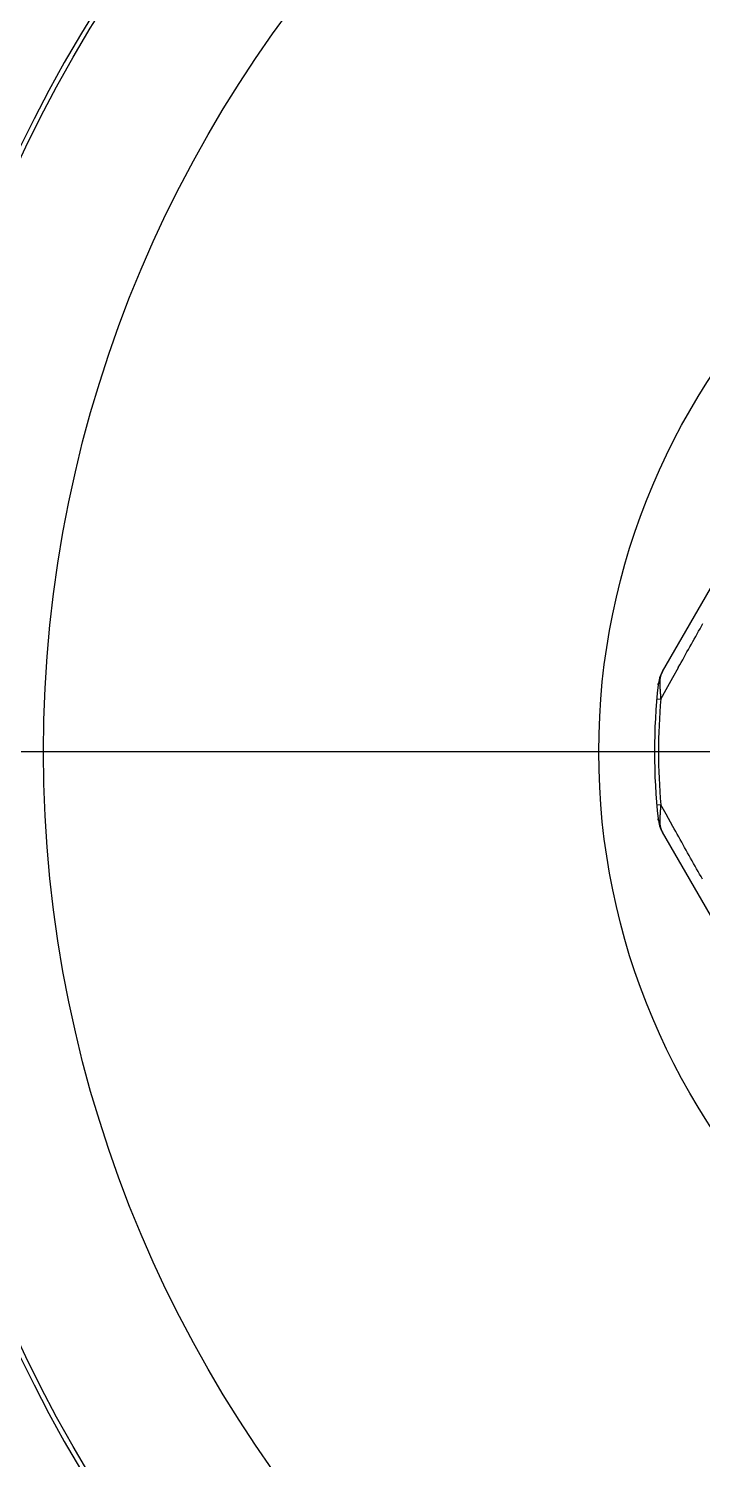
# Model space of a CAD drawing. Header units: millimetres. Extents: x 0 to 3800, y -67 to 2530.
# Drawn here: x 3269.18 to 3279.33, y 956.47 to 978.05 of the extents above; entities that cross this region are included whole.
import ezdxf
from ezdxf.lldxf.tags import DXFTag

# ---------------------------------------------------------------- set-up
doc = ezdxf.new("R2010")
doc.units = ezdxf.units.MM
doc.layers.add('내부선 및 부속', color=4, linetype='Continuous')
doc.layers.add('중심선', color=1, linetype='DASHED')
tags = doc.linetypes.add('DASHDOT', pattern=[70, 31, -13, 13, -13]).pattern_tags.tags
tags[10:11] = [DXFTag(74, 4), DXFTag(75, 0), DXFTag(340, '0'), DXFTag(46, 0.0), DXFTag(50, 0.0), DXFTag(44, 0.0), DXFTag(45, 0.0)]
tags[8:9] = [DXFTag(74, 4), DXFTag(75, 0), DXFTag(340, '0'), DXFTag(46, 0.0), DXFTag(50, 0.0), DXFTag(44, 0.0), DXFTag(45, 0.0)]
tags[6:7] = [DXFTag(74, 4), DXFTag(75, 0), DXFTag(340, '0'), DXFTag(46, 0.0), DXFTag(50, 0.0), DXFTag(44, 0.0), DXFTag(45, 0.0)]
tags[4:5] = [DXFTag(74, 4), DXFTag(75, 0), DXFTag(340, '0'), DXFTag(46, 0.0), DXFTag(50, 0.0), DXFTag(44, 0.0), DXFTag(45, 0.0)]
tags = doc.linetypes.add('DASHED', pattern=[25.72, 12.86, -12.86]).pattern_tags.tags
tags[6:7] = [DXFTag(74, 4), DXFTag(75, 0), DXFTag(340, '0'), DXFTag(46, 0.0), DXFTag(50, 0.0), DXFTag(44, 0.0), DXFTag(45, 0.0)]
tags[4:5] = [DXFTag(74, 4), DXFTag(75, 0), DXFTag(340, '0'), DXFTag(46, 0.0), DXFTag(50, 0.0), DXFTag(44, 0.0), DXFTag(45, 0.0)]

msp = doc.modelspace()

# ---------------------------------------------------------------- linework, layer by layer
at = {"layer": '내부선 및 부속', "linetype": 'Continuous'}
for p, q in [((3278.729, 968.353), (3282.368, 974.655)), ((3278.886, 968.265), (3278.969, 968.414)), ((3278.704, 967.939), (3278.784, 968.083)), ((3278.784, 968.083), (3278.886, 968.265)), ((3278.644, 967.944), (3278.704, 967.939)), ((3278.704, 966.344), (3278.644, 966.339)), ((3278.784, 966.201), (3278.704, 966.344)), ((3278.885, 966.019), (3278.784, 966.201)), ((3282.368, 959.628), (3278.729, 965.93))]:
    msp.add_line(p, q, dxfattribs=at)
at = {"layer": '내부선 및 부속', "linetype": 'Continuous', "flags": 128}
for points in [[(3278.968, 968.414), (3278.99, 968.453), (3279.012, 968.492), (3279.034, 968.531), (3279.056, 968.57), (3279.077, 968.609), (3279.099, 968.648), (3279.121, 968.687), (3279.143, 968.726), (3279.165, 968.765), (3279.187, 968.804), (3279.209, 968.843), (3279.23, 968.882), (3279.252, 968.921), (3279.274, 968.96), (3279.296, 968.999), (3279.318, 969.038), (3279.34, 969.077)], [(3278.729, 968.354), (3278.729, 968.353), (3278.728, 968.352), (3278.728, 968.351), (3278.727, 968.35), (3278.727, 968.349), (3278.726, 968.348), (3278.726, 968.347), (3278.725, 968.346), (3278.725, 968.345), (3278.724, 968.345), (3278.724, 968.344), (3278.723, 968.343), (3278.723, 968.342), (3278.722, 968.341), (3278.722, 968.34), (3278.721, 968.339), (3278.721, 968.338), (3278.72, 968.337), (3278.72, 968.336), (3278.72, 968.335), (3278.719, 968.334), (3278.719, 968.334), (3278.718, 968.333), (3278.718, 968.332), (3278.717, 968.331), (3278.717, 968.33), (3278.716, 968.329), (3278.716, 968.328), (3278.716, 968.327), (3278.715, 968.326), (3278.715, 968.325), (3278.714, 968.324), (3278.714, 968.323), (3278.714, 968.322), (3278.713, 968.321), (3278.713, 968.32), (3278.712, 968.319), (3278.712, 968.318), (3278.712, 968.317), (3278.711, 968.317), (3278.711, 968.316), (3278.71, 968.315), (3278.71, 968.314), (3278.71, 968.313), (3278.709, 968.312), (3278.709, 968.311), (3278.709, 968.31), (3278.708, 968.309), (3278.708, 968.308), (3278.707, 968.307), (3278.707, 968.306), (3278.707, 968.305), (3278.706, 968.304), (3278.706, 968.303), (3278.706, 968.302), (3278.705, 968.301), (3278.705, 968.3), (3278.705, 968.299), (3278.704, 968.298), (3278.704, 968.297), (3278.704, 968.296), (3278.704, 968.295), (3278.703, 968.294), (3278.703, 968.293), (3278.703, 968.292), (3278.702, 968.291), (3278.702, 968.29), (3278.702, 968.289), (3278.701, 968.288), (3278.701, 968.287), (3278.701, 968.286), (3278.701, 968.285), (3278.7, 968.284), (3278.7, 968.283), (3278.7, 968.282), (3278.7, 968.281), (3278.699, 968.28), (3278.699, 968.279), (3278.699, 968.278), (3278.699, 968.277), (3278.698, 968.276), (3278.698, 968.275), (3278.698, 968.274), (3278.698, 968.273), (3278.697, 968.272), (3278.697, 968.271), (3278.697, 968.27), (3278.697, 968.269), (3278.696, 968.268), (3278.696, 968.267), (3278.696, 968.266), (3278.696, 968.265), (3278.696, 968.264), (3278.695, 968.263), (3278.695, 968.262), (3278.695, 968.261), (3278.695, 968.26), (3278.695, 968.259), (3278.694, 968.258), (3278.694, 968.257), (3278.694, 968.257), (3278.694, 968.256), (3278.694, 968.255), (3278.694, 968.254), (3278.693, 968.253), (3278.693, 968.252), (3278.693, 968.251), (3278.693, 968.25), (3278.693, 968.249), (3278.693, 968.248), (3278.693, 968.247), (3278.692, 968.246), (3278.692, 968.245), (3278.692, 968.244), (3278.692, 968.242), (3278.692, 968.241), (3278.692, 968.24), (3278.692, 968.239), (3278.691, 968.238), (3278.691, 968.237), (3278.691, 968.236), (3278.691, 968.235), (3278.691, 968.234), (3278.691, 968.233), (3278.691, 968.232), (3278.691, 968.231), (3278.691, 968.23), (3278.69, 968.229), (3278.69, 968.228), (3278.69, 968.227), (3278.69, 968.226), (3278.69, 968.225), (3278.69, 968.224), (3278.69, 968.223), (3278.69, 968.222), (3278.69, 968.221), (3278.69, 968.22), (3278.69, 968.219), (3278.69, 968.218), (3278.69, 968.217), (3278.689, 968.216), (3278.689, 968.215), (3278.689, 968.214), (3278.689, 968.213), (3278.689, 968.212), (3278.689, 968.21), (3278.689, 968.209), (3278.689, 968.208), (3278.689, 968.207), (3278.689, 968.206), (3278.689, 968.205), (3278.689, 968.204), (3278.689, 968.203), (3278.689, 968.202), (3278.689, 968.201), (3278.689, 968.2), (3278.689, 968.199), (3278.689, 968.198), (3278.689, 968.197), (3278.689, 968.196), (3278.689, 968.196)], [(3278.663, 968.151), (3278.663, 968.152), (3278.663, 968.152), (3278.663, 968.152), (3278.663, 968.153), (3278.663, 968.153), (3278.664, 968.153), (3278.664, 968.154), (3278.664, 968.154), (3278.664, 968.154), (3278.664, 968.155), (3278.664, 968.155), (3278.664, 968.155), (3278.664, 968.156), (3278.664, 968.156), (3278.664, 968.156), (3278.664, 968.157), (3278.664, 968.157), (3278.664, 968.157), (3278.664, 968.158), (3278.664, 968.158), (3278.664, 968.158), (3278.665, 968.159), (3278.665, 968.159), (3278.665, 968.159), (3278.665, 968.16), (3278.665, 968.16), (3278.665, 968.16), (3278.665, 968.161), (3278.665, 968.161), (3278.665, 968.161), (3278.665, 968.161), (3278.665, 968.162), (3278.665, 968.162), (3278.666, 968.162), (3278.666, 968.163), (3278.666, 968.163), (3278.666, 968.163), (3278.666, 968.164), (3278.666, 968.164), (3278.666, 968.164), (3278.666, 968.165), (3278.666, 968.165), (3278.667, 968.165), (3278.667, 968.166), (3278.667, 968.166), (3278.667, 968.166), (3278.667, 968.166), (3278.667, 968.167), (3278.667, 968.167), (3278.667, 968.167), (3278.668, 968.168), (3278.668, 968.168), (3278.668, 968.168), (3278.668, 968.169), (3278.668, 968.169), (3278.668, 968.169), (3278.668, 968.169), (3278.668, 968.17), (3278.669, 968.17), (3278.669, 968.17), (3278.669, 968.171), (3278.669, 968.171), (3278.669, 968.171), (3278.669, 968.172), (3278.669, 968.172), (3278.67, 968.172), (3278.67, 968.172), (3278.67, 968.173), (3278.67, 968.173), (3278.67, 968.173), (3278.67, 968.174), (3278.671, 968.174), (3278.671, 968.174), (3278.671, 968.174), (3278.671, 968.175), (3278.671, 968.175), (3278.671, 968.175), (3278.672, 968.176), (3278.672, 968.176), (3278.672, 968.176), (3278.672, 968.177), (3278.672, 968.177), (3278.672, 968.177), (3278.673, 968.177), (3278.673, 968.178), (3278.673, 968.178), (3278.673, 968.178), (3278.673, 968.178), (3278.674, 968.179), (3278.674, 968.179), (3278.674, 968.179), (3278.674, 968.18), (3278.674, 968.18), (3278.674, 968.18), (3278.675, 968.18), (3278.675, 968.181), (3278.675, 968.181), (3278.675, 968.181), (3278.675, 968.181), (3278.676, 968.182), (3278.676, 968.182), (3278.676, 968.182), (3278.676, 968.182), (3278.676, 968.183), (3278.676, 968.183), (3278.677, 968.183), (3278.677, 968.183), (3278.677, 968.184), (3278.677, 968.184), (3278.677, 968.184), (3278.678, 968.184), (3278.678, 968.185), (3278.678, 968.185), (3278.678, 968.185), (3278.679, 968.185), (3278.679, 968.186), (3278.679, 968.186), (3278.679, 968.186), (3278.679, 968.186), (3278.68, 968.187), (3278.68, 968.187), (3278.68, 968.187), (3278.68, 968.187), (3278.681, 968.188), (3278.681, 968.188), (3278.681, 968.188), (3278.681, 968.188), (3278.681, 968.189), (3278.682, 968.189), (3278.682, 968.189), (3278.682, 968.189), (3278.682, 968.19), (3278.683, 968.19), (3278.683, 968.19), (3278.683, 968.19), (3278.683, 968.191), (3278.683, 968.191), (3278.684, 968.191), (3278.684, 968.191), (3278.684, 968.192), (3278.684, 968.192), (3278.685, 968.192), (3278.685, 968.192), (3278.685, 968.193), (3278.685, 968.193), (3278.686, 968.193), (3278.686, 968.193), (3278.686, 968.193), (3278.686, 968.194), (3278.687, 968.194), (3278.687, 968.194), (3278.687, 968.194), (3278.687, 968.195), (3278.688, 968.195), (3278.688, 968.195), (3278.688, 968.195), (3278.688, 968.195), (3278.689, 968.196), (3278.689, 968.196), (3278.689, 968.196), (3278.689, 968.196)], [(3278.689, 968.196), (3278.689, 968.195), (3278.689, 968.195), (3278.689, 968.194), (3278.689, 968.193), (3278.689, 968.192), (3278.689, 968.192), (3278.689, 968.191), (3278.689, 968.19), (3278.689, 968.189), (3278.689, 968.189), (3278.689, 968.188), (3278.689, 968.187), (3278.689, 968.186), (3278.689, 968.186), (3278.689, 968.185), (3278.689, 968.184), (3278.689, 968.183), (3278.689, 968.183), (3278.689, 968.182), (3278.689, 968.181), (3278.689, 968.18), (3278.689, 968.18), (3278.689, 968.179), (3278.689, 968.178), (3278.689, 968.177), (3278.689, 968.177), (3278.689, 968.176), (3278.689, 968.175), (3278.689, 968.174), (3278.689, 968.174), (3278.689, 968.173), (3278.689, 968.172), (3278.689, 968.171), (3278.689, 968.17), (3278.689, 968.17), (3278.689, 968.169), (3278.689, 968.168), (3278.689, 968.167), (3278.689, 968.167), (3278.69, 968.166), (3278.69, 968.165), (3278.69, 968.164), (3278.69, 968.164), (3278.69, 968.163), (3278.69, 968.162), (3278.69, 968.161), (3278.69, 968.161), (3278.69, 968.16), (3278.69, 968.159), (3278.69, 968.158), (3278.69, 968.158), (3278.69, 968.157), (3278.69, 968.156), (3278.69, 968.155), (3278.69, 968.155), (3278.69, 968.154), (3278.69, 968.153), (3278.69, 968.152), (3278.69, 968.152), (3278.69, 968.151), (3278.69, 968.15), (3278.69, 968.149), (3278.69, 968.149), (3278.69, 968.148), (3278.69, 968.147), (3278.69, 968.146), (3278.69, 968.146), (3278.69, 968.145), (3278.69, 968.144), (3278.69, 968.143), (3278.69, 968.143), (3278.69, 968.142), (3278.69, 968.141), (3278.69, 968.14), (3278.69, 968.14), (3278.69, 968.139), (3278.69, 968.138), (3278.69, 968.137), (3278.69, 968.137), (3278.69, 968.136), (3278.69, 968.135), (3278.69, 968.134), (3278.691, 968.134), (3278.691, 968.133), (3278.691, 968.132), (3278.691, 968.131), (3278.691, 968.131), (3278.691, 968.13), (3278.691, 968.129), (3278.691, 968.128), (3278.691, 968.128), (3278.691, 968.127), (3278.691, 968.126), (3278.691, 968.125), (3278.691, 968.125), (3278.691, 968.124), (3278.691, 968.123), (3278.691, 968.122), (3278.691, 968.122), (3278.691, 968.121), (3278.691, 968.121), (3278.691, 968.12), (3278.691, 968.119), (3278.691, 968.119), (3278.691, 968.118), (3278.691, 968.117), (3278.691, 968.116), (3278.691, 968.116), (3278.691, 968.115), (3278.691, 968.114), (3278.691, 968.113), (3278.691, 968.113), (3278.691, 968.112), (3278.691, 968.111), (3278.691, 968.11), (3278.692, 968.11), (3278.692, 968.109), (3278.692, 968.108), (3278.692, 968.107), (3278.692, 968.107), (3278.692, 968.106), (3278.692, 968.105), (3278.692, 968.104), (3278.692, 968.104), (3278.692, 968.103), (3278.692, 968.102), (3278.692, 968.101), (3278.692, 968.101), (3278.692, 968.1), (3278.692, 968.099), (3278.692, 968.098), (3278.692, 968.098), (3278.692, 968.097), (3278.692, 968.096), (3278.692, 968.095), (3278.692, 968.095), (3278.692, 968.094), (3278.692, 968.093), (3278.692, 968.092), (3278.692, 968.092), (3278.692, 968.091), (3278.692, 968.09), (3278.693, 968.089), (3278.693, 968.089), (3278.693, 968.088), (3278.693, 968.087), (3278.693, 968.086), (3278.693, 968.086), (3278.693, 968.085), (3278.693, 968.084), (3278.693, 968.083), (3278.693, 968.083), (3278.693, 968.082), (3278.693, 968.081), (3278.693, 968.08), (3278.693, 968.08), (3278.693, 968.079), (3278.693, 968.078), (3278.693, 968.077), (3278.693, 968.077), (3278.693, 968.077)], [(3278.697, 966.27), (3278.697, 966.269), (3278.697, 966.268), (3278.697, 966.267), (3278.697, 966.267), (3278.697, 966.266), (3278.697, 966.265), (3278.697, 966.264), (3278.697, 966.263), (3278.697, 966.262), (3278.697, 966.261), (3278.697, 966.26), (3278.697, 966.26), (3278.697, 966.259), (3278.696, 966.258), (3278.696, 966.257), (3278.696, 966.256), (3278.696, 966.255), (3278.696, 966.254), (3278.696, 966.253), (3278.696, 966.253), (3278.696, 966.252), (3278.696, 966.251), (3278.696, 966.25), (3278.696, 966.249), (3278.696, 966.248), (3278.696, 966.247), (3278.696, 966.246), (3278.696, 966.246), (3278.696, 966.245), (3278.695, 966.244), (3278.695, 966.243), (3278.695, 966.242), (3278.695, 966.241), (3278.695, 966.24), (3278.695, 966.239), (3278.695, 966.239), (3278.695, 966.238), (3278.695, 966.237), (3278.695, 966.236), (3278.695, 966.235), (3278.695, 966.234), (3278.695, 966.233), (3278.695, 966.232), (3278.695, 966.232), (3278.695, 966.231), (3278.695, 966.23), (3278.695, 966.229), (3278.694, 966.228), (3278.694, 966.227), (3278.694, 966.226), (3278.694, 966.225), (3278.694, 966.225), (3278.694, 966.224), (3278.694, 966.223), (3278.694, 966.222), (3278.694, 966.221), (3278.694, 966.22), (3278.694, 966.219), (3278.694, 966.218), (3278.694, 966.218), (3278.694, 966.217), (3278.694, 966.216), (3278.694, 966.215), (3278.694, 966.214), (3278.694, 966.213), (3278.694, 966.212), (3278.693, 966.211), (3278.693, 966.211), (3278.693, 966.21), (3278.693, 966.209), (3278.693, 966.208), (3278.693, 966.207), (3278.693, 966.206), (3278.693, 966.205), (3278.693, 966.204), (3278.693, 966.204), (3278.693, 966.203), (3278.693, 966.202), (3278.693, 966.201), (3278.693, 966.2), (3278.693, 966.199), (3278.693, 966.198), (3278.693, 966.197), (3278.693, 966.197), (3278.693, 966.196), (3278.693, 966.195), (3278.693, 966.194), (3278.692, 966.193), (3278.692, 966.192), (3278.692, 966.191), (3278.692, 966.19), (3278.692, 966.19), (3278.692, 966.189), (3278.692, 966.188), (3278.692, 966.187), (3278.692, 966.186), (3278.692, 966.185), (3278.692, 966.184), (3278.692, 966.183), (3278.692, 966.183), (3278.692, 966.183), (3278.692, 966.182), (3278.692, 966.181), (3278.692, 966.18), (3278.692, 966.179), (3278.692, 966.178), (3278.692, 966.177), (3278.692, 966.176), (3278.692, 966.176), (3278.692, 966.175), (3278.692, 966.174), (3278.691, 966.173), (3278.691, 966.172), (3278.691, 966.171), (3278.691, 966.17), (3278.691, 966.169), (3278.691, 966.169), (3278.691, 966.168), (3278.691, 966.167), (3278.691, 966.166), (3278.691, 966.165), (3278.691, 966.164), (3278.691, 966.163), (3278.691, 966.162), (3278.691, 966.162), (3278.691, 966.161), (3278.691, 966.16), (3278.691, 966.159), (3278.691, 966.158), (3278.691, 966.157), (3278.691, 966.156), (3278.691, 966.155), (3278.691, 966.155), (3278.691, 966.154), (3278.691, 966.153), (3278.691, 966.152), (3278.691, 966.151), (3278.691, 966.15), (3278.691, 966.149), (3278.69, 966.148), (3278.69, 966.148), (3278.69, 966.147), (3278.69, 966.146), (3278.69, 966.145), (3278.69, 966.144), (3278.69, 966.143), (3278.69, 966.142), (3278.69, 966.141), (3278.69, 966.141), (3278.69, 966.14), (3278.69, 966.139), (3278.69, 966.138), (3278.69, 966.137), (3278.69, 966.136), (3278.69, 966.135), (3278.69, 966.134), (3278.69, 966.134), (3278.69, 966.133), (3278.69, 966.132), (3278.69, 966.131), (3278.69, 966.131)], [(3278.689, 966.087), (3278.689, 966.088), (3278.689, 966.088), (3278.688, 966.088), (3278.688, 966.088), (3278.688, 966.088), (3278.688, 966.089), (3278.687, 966.089), (3278.687, 966.089), (3278.687, 966.089), (3278.687, 966.09), (3278.686, 966.09), (3278.686, 966.09), (3278.686, 966.09), (3278.686, 966.09), (3278.685, 966.091), (3278.685, 966.091), (3278.685, 966.091), (3278.685, 966.091), (3278.684, 966.092), (3278.684, 966.092), (3278.684, 966.092), (3278.684, 966.092), (3278.684, 966.092), (3278.683, 966.093), (3278.683, 966.093), (3278.683, 966.093), (3278.683, 966.093), (3278.682, 966.094), (3278.682, 966.094), (3278.682, 966.094), (3278.682, 966.094), (3278.681, 966.095), (3278.681, 966.095), (3278.681, 966.095), (3278.681, 966.095), (3278.681, 966.096), (3278.68, 966.096), (3278.68, 966.096), (3278.68, 966.096), (3278.68, 966.097), (3278.679, 966.097), (3278.679, 966.097), (3278.679, 966.097), (3278.679, 966.098), (3278.679, 966.098), (3278.678, 966.098), (3278.678, 966.098), (3278.678, 966.099), (3278.678, 966.099), (3278.678, 966.099), (3278.677, 966.099), (3278.677, 966.1), (3278.677, 966.1), (3278.677, 966.1), (3278.677, 966.1), (3278.676, 966.101), (3278.676, 966.101), (3278.676, 966.101), (3278.676, 966.101), (3278.676, 966.102), (3278.675, 966.102), (3278.675, 966.102), (3278.675, 966.103), (3278.675, 966.103), (3278.675, 966.103), (3278.674, 966.103), (3278.674, 966.104), (3278.674, 966.104), (3278.674, 966.104), (3278.674, 966.105), (3278.673, 966.105), (3278.673, 966.105), (3278.673, 966.105), (3278.673, 966.106), (3278.673, 966.106), (3278.673, 966.106), (3278.672, 966.106), (3278.672, 966.107), (3278.672, 966.107), (3278.672, 966.107), (3278.672, 966.108), (3278.672, 966.108), (3278.671, 966.108), (3278.671, 966.109), (3278.671, 966.109), (3278.671, 966.109), (3278.671, 966.109), (3278.671, 966.11), (3278.67, 966.11), (3278.67, 966.11), (3278.67, 966.111), (3278.67, 966.111), (3278.67, 966.111), (3278.67, 966.111), (3278.669, 966.112), (3278.669, 966.112), (3278.669, 966.112), (3278.669, 966.113), (3278.669, 966.113), (3278.669, 966.113), (3278.669, 966.113), (3278.669, 966.114), (3278.668, 966.114), (3278.668, 966.114), (3278.668, 966.114), (3278.668, 966.115), (3278.668, 966.115), (3278.668, 966.115), (3278.668, 966.116), (3278.668, 966.116), (3278.667, 966.116), (3278.667, 966.117), (3278.667, 966.117), (3278.667, 966.117), (3278.667, 966.118), (3278.667, 966.118), (3278.667, 966.118), (3278.667, 966.118), (3278.666, 966.119), (3278.666, 966.119), (3278.666, 966.119), (3278.666, 966.12), (3278.666, 966.12), (3278.666, 966.12), (3278.666, 966.121), (3278.666, 966.121), (3278.666, 966.121), (3278.665, 966.122), (3278.665, 966.122), (3278.665, 966.122), (3278.665, 966.123), (3278.665, 966.123), (3278.665, 966.123), (3278.665, 966.124), (3278.665, 966.124), (3278.665, 966.124), (3278.665, 966.124), (3278.665, 966.125), (3278.664, 966.125), (3278.664, 966.125), (3278.664, 966.126), (3278.664, 966.126), (3278.664, 966.126), (3278.664, 966.127), (3278.664, 966.127), (3278.664, 966.127), (3278.664, 966.128), (3278.664, 966.128), (3278.664, 966.128), (3278.664, 966.129), (3278.664, 966.129), (3278.664, 966.129), (3278.664, 966.13), (3278.664, 966.13), (3278.663, 966.13), (3278.663, 966.131), (3278.663, 966.131), (3278.663, 966.131), (3278.663, 966.132), (3278.663, 966.132), (3278.663, 966.132)], [(3278.689, 966.087), (3278.689, 966.086), (3278.689, 966.085), (3278.689, 966.084), (3278.689, 966.083), (3278.689, 966.082), (3278.689, 966.081), (3278.689, 966.08), (3278.689, 966.079), (3278.689, 966.078), (3278.689, 966.077), (3278.689, 966.076), (3278.689, 966.075), (3278.689, 966.074), (3278.689, 966.073), (3278.689, 966.072), (3278.689, 966.071), (3278.689, 966.07), (3278.689, 966.069), (3278.689, 966.068), (3278.689, 966.067), (3278.69, 966.066), (3278.69, 966.065), (3278.69, 966.064), (3278.69, 966.063), (3278.69, 966.062), (3278.69, 966.061), (3278.69, 966.06), (3278.69, 966.059), (3278.69, 966.058), (3278.69, 966.057), (3278.69, 966.055), (3278.69, 966.054), (3278.69, 966.053), (3278.691, 966.052), (3278.691, 966.051), (3278.691, 966.05), (3278.691, 966.049), (3278.691, 966.048), (3278.691, 966.047), (3278.691, 966.046), (3278.691, 966.045), (3278.691, 966.044), (3278.692, 966.043), (3278.692, 966.042), (3278.692, 966.041), (3278.692, 966.04), (3278.692, 966.039), (3278.692, 966.038), (3278.692, 966.037), (3278.693, 966.036), (3278.693, 966.035), (3278.693, 966.034), (3278.693, 966.033), (3278.693, 966.032), (3278.693, 966.031), (3278.694, 966.03), (3278.694, 966.029), (3278.694, 966.028), (3278.694, 966.027), (3278.694, 966.026), (3278.694, 966.025), (3278.695, 966.024), (3278.695, 966.023), (3278.695, 966.022), (3278.695, 966.021), (3278.695, 966.02), (3278.696, 966.019), (3278.696, 966.018), (3278.696, 966.017), (3278.696, 966.016), (3278.697, 966.015), (3278.697, 966.014), (3278.697, 966.013), (3278.697, 966.012), (3278.697, 966.011), (3278.698, 966.01), (3278.698, 966.009), (3278.698, 966.008), (3278.698, 966.007), (3278.699, 966.006), (3278.699, 966.005), (3278.699, 966.004), (3278.699, 966.003), (3278.7, 966.002), (3278.7, 966.001), (3278.7, 966), (3278.701, 965.999), (3278.701, 965.998), (3278.701, 965.997), (3278.701, 965.996), (3278.702, 965.995), (3278.702, 965.994), (3278.702, 965.993), (3278.703, 965.992), (3278.703, 965.991), (3278.703, 965.99), (3278.704, 965.989), (3278.704, 965.988), (3278.704, 965.987), (3278.704, 965.986), (3278.704, 965.986), (3278.705, 965.985), (3278.705, 965.984), (3278.705, 965.983), (3278.706, 965.982), (3278.706, 965.981), (3278.706, 965.98), (3278.707, 965.979), (3278.707, 965.978), (3278.708, 965.977), (3278.708, 965.976), (3278.708, 965.975), (3278.709, 965.974), (3278.709, 965.973), (3278.709, 965.972), (3278.71, 965.971), (3278.71, 965.97), (3278.71, 965.969), (3278.711, 965.968), (3278.711, 965.967), (3278.712, 965.966), (3278.712, 965.965), (3278.712, 965.964), (3278.713, 965.963), (3278.713, 965.962), (3278.714, 965.961), (3278.714, 965.96), (3278.714, 965.959), (3278.715, 965.958), (3278.715, 965.957), (3278.716, 965.957), (3278.716, 965.956), (3278.716, 965.955), (3278.717, 965.954), (3278.717, 965.953), (3278.718, 965.952), (3278.718, 965.951), (3278.719, 965.95), (3278.719, 965.949), (3278.72, 965.948), (3278.72, 965.947), (3278.72, 965.946), (3278.721, 965.945), (3278.721, 965.944), (3278.722, 965.943), (3278.722, 965.943), (3278.723, 965.942), (3278.723, 965.941), (3278.724, 965.94), (3278.724, 965.939), (3278.725, 965.938), (3278.725, 965.937), (3278.726, 965.936), (3278.726, 965.935), (3278.727, 965.934), (3278.727, 965.933), (3278.728, 965.933), (3278.728, 965.932), (3278.729, 965.931), (3278.729, 965.93), (3278.729, 965.93)], [(3279.332, 965.221), (3279.31, 965.261), (3279.287, 965.3), (3279.265, 965.34), (3279.242, 965.38), (3279.22, 965.42), (3279.198, 965.46), (3279.175, 965.5), (3279.153, 965.54), (3279.13, 965.58), (3279.108, 965.62), (3279.086, 965.66), (3279.063, 965.7), (3279.041, 965.74), (3279.019, 965.779), (3278.996, 965.819), (3278.974, 965.859), (3278.952, 965.899), (3278.929, 965.939), (3278.907, 965.979), (3278.885, 966.019), (3278.885, 966.019)]]:
    msp.add_lwpolyline(points, dxfattribs=at)
at = {"layer": '내부선 및 부속', "linetype": 'Continuous'}
for radius in [21.044, 18.7, 10.335]:
    msp.add_circle((3288.105, 967.142), radius, dxfattribs=at)
for centre, radius, start, end in [((3288.105, 967.142), 33.363, 38.0306, 321.9694), ((3288.105, 967.142), 25.178, 57.6319, 302.3682), ((3288.105, 967.142), 21.121, 9.8898, 350.1102), ((3279.174, 968.097), 0.513, 150, 173.8955), ((3288.105, 967.142), 9.496, 173.8955, 186.1045), ((3288.105, 967.142), 9.435, 175.1504, 184.8496), ((3282.487, 968.291), 3.799, 183.2358, 184.2403), ((3283.012, 968.329), 4.326, 184.2263, 185.1659), ((3283.007, 965.955), 4.321, 174.8305, 175.8142), ((3279.174, 966.186), 0.513, 186.1045, 210), ((3280.451, 966.075), 1.762, 178.1708, 179.5874)]:
    msp.add_arc(centre, radius, start, end, dxfattribs=at)
at = {"layer": '중심선', "linetype": 'DASHDOT'}
msp.add_line((3380.741, 967.142), (3234.742, 967.142), dxfattribs=at)

doc.saveas('drawing.dxf')
